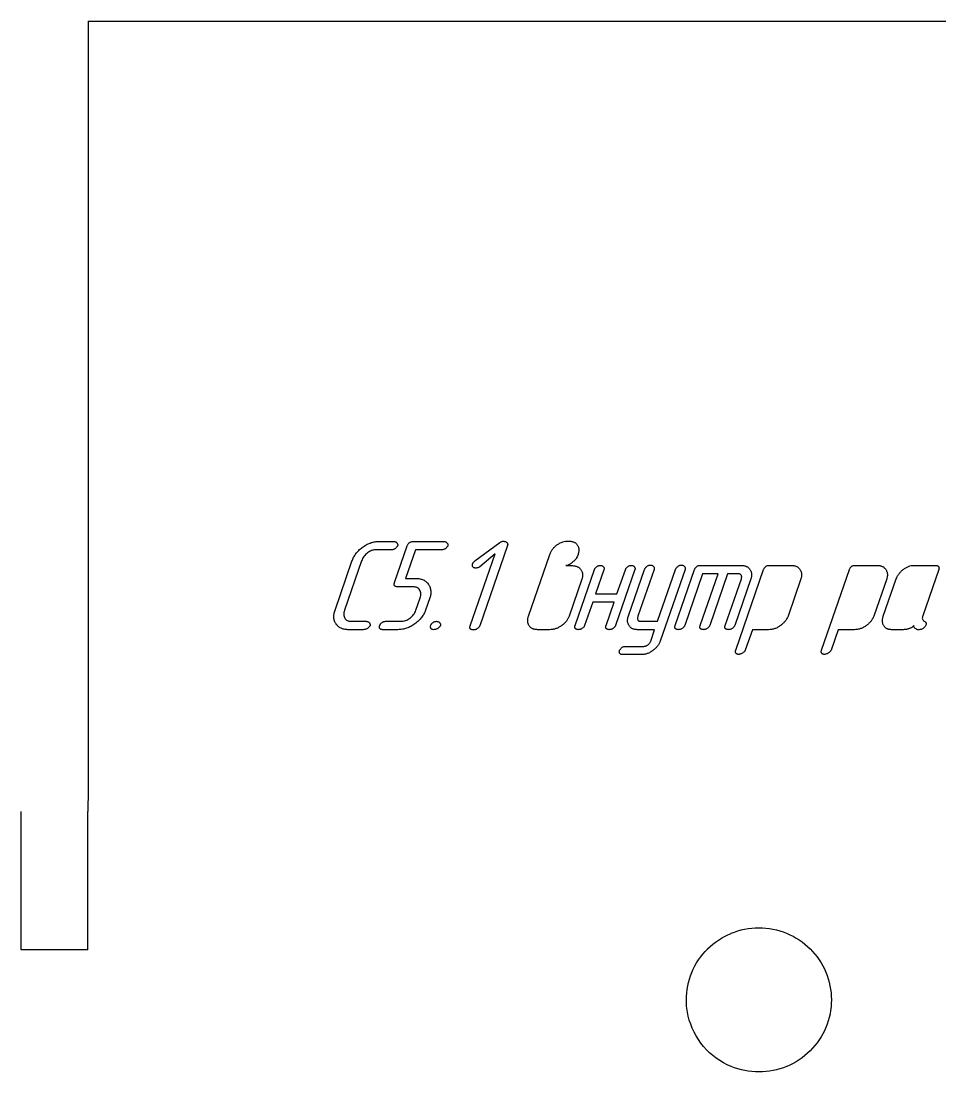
# Model space of a CAD drawing. Header units: millimetres. Extents: x 0 to 1620, y -18 to 157.
# Drawn here: x 1486.34 to 1527.75, y 109.5 to 156.88 of the extents above; entities that cross this region are included whole.
import ezdxf

# ---------------------------------------------------------------- set-up
doc = ezdxf.new("R2010")
doc.units = ezdxf.units.MM

msp = doc.modelspace()

# ---------------------------------------------------------------- linework, layer by layer
at = {"color": 7, "linetype": 'Continuous', "lineweight": 25}
for p, q in [((1489.363, 156.884), (1554.111, 156.884)), ((1489.363, 156.884), (1489.363, 137.642)), ((1502.438, 133.415), (1503.13, 133.415)), ((1503.173, 131.566), (1503.746, 133.224)), ((1504.005, 133.415), (1505.392, 133.415)), ((1506.787, 132.543), (1507.923, 133.374)), ((1508.261, 133.238), (1507.009, 129.622)), ((1503, 133.039), (1502.308, 133.039)), ((1504.112, 133.039), (1503.666, 131.751)), ((1505.261, 133.039), (1504.112, 133.039)), ((1506.579, 129.622), (1507.701, 132.86)), ((1507.701, 132.86), (1507.011, 132.277)), ((1509.208, 130.052), (1510.171, 132.833)), ((1511.4, 132.728), (1511.354, 132.649)), ((1511.439, 132.832), (1511.4, 132.728)), ((1500.487, 130.324), (1501.252, 132.533)), ((1501.683, 132.539), (1500.915, 130.319)), ((1510.975, 132.335), (1510.887, 132.329)), ((1510.887, 132.329), (1511.158, 132.329)), ((1516.95, 132.341), (1518.773, 132.341)), ((1520.063, 132.341), (1521.037, 132.341)), ((1523.928, 132.341), (1524.902, 132.341)), ((1526.582, 132.341), (1527.522, 132.341)), ((1503.666, 131.751), (1504.12, 131.751)), ((1511.309, 129.635), (1512.179, 132.148)), ((1512.607, 132.144), (1512.23, 131.053)), ((1514.005, 132.148), (1513.135, 129.635)), ((1513.196, 131.053), (1513.574, 132.144)), ((1513.71, 130.059), (1514.438, 132.161)), ((1514.868, 132.16), (1514.136, 130.049)), ((1515.023, 129.818), (1515.834, 132.16)), ((1516.264, 132.161), (1515.146, 128.93)), ((1515.819, 129.635), (1516.689, 132.148)), ((1517.056, 131.966), (1516.249, 129.636)), ((1516.947, 129.636), (1517.754, 131.966)), ((1517.754, 131.966), (1517.056, 131.966)), ((1518.183, 131.966), (1517.376, 129.636)), ((1518.074, 129.636), (1518.803, 131.739)), ((1518.649, 131.966), (1518.183, 131.966)), ((1519.229, 131.729), (1518.504, 129.635)), ((1518.548, 128.521), (1519.803, 132.148)), ((1521.485, 131.732), (1520.904, 130.056)), ((1522.413, 128.521), (1523.669, 132.148)), ((1525.35, 131.732), (1524.77, 130.056)), ((1525.199, 130.054), (1525.779, 131.729)), ((1527.696, 132.149), (1526.976, 130.07)), ((1504.001, 131.375), (1503.299, 131.375)), ((1511.614, 131.719), (1511.037, 130.052)), ((1504.136, 130.32), (1504.329, 130.876)), ((1504.758, 130.873), (1504.567, 130.322)), ((1512.23, 131.053), (1513.196, 131.053)), ((1512.1, 130.677), (1511.738, 129.633)), ((1513.066, 130.677), (1512.1, 130.677)), ((1512.704, 129.633), (1513.066, 130.677)), ((1501.754, 129.442), (1501.062, 129.442)), ((1501.192, 129.818), (1501.884, 129.818)), ((1503.325, 129.442), (1502.629, 129.442)), ((1502.76, 129.818), (1503.461, 129.818)), ((1510.159, 129.442), (1509.609, 129.442)), ((1514.893, 129.442), (1514.112, 129.442)), ((1514.234, 129.818), (1515.023, 129.818)), ((1514.714, 128.924), (1514.893, 129.442)), ((1519.296, 129.442), (1518.977, 128.521)), ((1520.029, 129.442), (1519.296, 129.442)), ((1523.162, 129.442), (1522.843, 128.521)), ((1523.895, 129.442), (1523.162, 129.442)), ((1526.096, 129.442), (1525.568, 129.442)), ((1526.808, 129.442), (1526.749, 129.442)), ((1513.569, 128.69), (1514.41, 128.69)), ((1514.273, 128.315), (1513.438, 128.315)), ((1486.338, 115), (1486.337, 121.242)), ((1489.354, 115), (1489.355, 121.242)), ((1489.354, 115), (1486.338, 115))]:
    msp.add_line(p, q, dxfattribs=at)
msp.add_open_spline([(1489.363, 137.642), (1489.362, 137.354), (1489.362, 136.779), (1489.362, 135.916), (1489.361, 135.053), (1489.361, 134.189), (1489.361, 133.326), (1489.36, 132.463), (1489.36, 131.6), (1489.359, 130.737), (1489.359, 129.874), (1489.359, 129.01), (1489.358, 128.147), (1489.358, 127.284), (1489.357, 126.421), (1489.357, 125.558), (1489.357, 124.695), (1489.356, 123.832), (1489.356, 122.968), (1489.355, 122.105), (1489.355, 121.53), (1489.355, 121.242)], degree=3, dxfattribs=at)
for points, knots in [([(1501.252, 132.533), (1501.263, 132.563), (1501.285, 132.621), (1501.326, 132.706), (1501.374, 132.787), (1501.429, 132.866), (1501.491, 132.942), (1501.56, 133.015), (1501.636, 133.085), (1501.717, 133.152), (1501.802, 133.213), (1501.89, 133.267), (1501.979, 133.313), (1502.069, 133.35), (1502.159, 133.38), (1502.251, 133.399), (1502.344, 133.413), (1502.407, 133.414), (1502.438, 133.415)], [0, 0, 0, 0, 0.059908, 0.119351, 0.179643, 0.241194, 0.303295, 0.367363, 0.433337, 0.501131, 0.569097, 0.634538, 0.698289, 0.760288, 0.820619, 0.88043, 0.940455, 1, 1, 1, 1]), ([(1503.311, 133.227), (1503.307, 133.218), (1503.298, 133.198), (1503.277, 133.169), (1503.248, 133.138), (1503.212, 133.106), (1503.169, 133.076), (1503.118, 133.054), (1503.061, 133.042), (1503.021, 133.04), (1503, 133.039)], [0, 0, 0, 0, 0.0771, 0.170934, 0.280558, 0.408828, 0.545574, 0.686232, 0.836017, 1, 1, 1, 1]), ([(1503.13, 133.415), (1503.147, 133.415), (1503.178, 133.413), (1503.222, 133.4), (1503.259, 133.38), (1503.285, 133.35), (1503.304, 133.318), (1503.315, 133.287), (1503.319, 133.256), (1503.313, 133.237), (1503.311, 133.227)], [0, 0, 0, 0, 0.166029, 0.312623, 0.44363, 0.574405, 0.69926, 0.807406, 0.904275, 1, 1, 1, 1]), ([(1503.746, 133.224), (1503.752, 133.239), (1503.763, 133.268), (1503.786, 133.307), (1503.812, 133.341), (1503.844, 133.368), (1503.878, 133.39), (1503.917, 133.405), (1503.96, 133.413), (1503.989, 133.414), (1504.005, 133.415)], [0, 0, 0, 0, 0.138937, 0.270171, 0.390791, 0.50923, 0.623435, 0.743031, 0.866485, 1, 1, 1, 1]), ([(1505.573, 133.227), (1505.569, 133.218), (1505.56, 133.198), (1505.538, 133.169), (1505.509, 133.138), (1505.474, 133.106), (1505.43, 133.076), (1505.379, 133.054), (1505.322, 133.042), (1505.282, 133.04), (1505.261, 133.039)], [0, 0, 0, 0, 0.077114, 0.170965, 0.280608, 0.4089, 0.545671, 0.688353, 0.838165, 1, 1, 1, 1]), ([(1505.392, 133.415), (1505.409, 133.414), (1505.44, 133.413), (1505.484, 133.4), (1505.52, 133.38), (1505.546, 133.35), (1505.565, 133.318), (1505.577, 133.287), (1505.58, 133.256), (1505.575, 133.237), (1505.573, 133.227)], [0, 0, 0, 0, 0.163731, 0.310729, 0.442097, 0.573232, 0.698432, 0.806875, 0.904012, 1, 1, 1, 1]), ([(1507.923, 133.374), (1507.936, 133.382), (1507.96, 133.398), (1507.998, 133.416), (1508.036, 133.427), (1508.062, 133.428), (1508.075, 133.429)], [0, 0, 0, 0, 0.271232, 0.525365, 0.763703, 1, 1, 1, 1]), ([(1508.075, 133.429), (1508.092, 133.428), (1508.125, 133.426), (1508.17, 133.416), (1508.208, 133.396), (1508.236, 133.369), (1508.256, 133.338), (1508.268, 133.305), (1508.271, 133.271), (1508.265, 133.249), (1508.261, 133.238)], [0, 0, 0, 0, 0.162947, 0.308233, 0.438061, 0.562367, 0.679782, 0.786707, 0.890844, 1, 1, 1, 1]), ([(1510.171, 132.833), (1510.189, 132.878), (1510.224, 132.968), (1510.303, 133.09), (1510.4, 133.197), (1510.478, 133.255), (1510.517, 133.284)], [0, 0, 0, 0, 0.252548, 0.499, 0.746253, 1, 1, 1, 1]), ([(1510.517, 133.284), (1510.555, 133.308), (1510.629, 133.354), (1510.748, 133.401), (1510.868, 133.432), (1510.949, 133.435), (1510.99, 133.437)], [0, 0, 0, 0, 0.265806, 0.517692, 0.761005, 1, 1, 1, 1]), ([(1510.99, 133.437), (1511.012, 133.436), (1511.056, 133.435), (1511.119, 133.429), (1511.176, 133.417), (1511.229, 133.402), (1511.277, 133.38), (1511.32, 133.354), (1511.358, 133.324), (1511.379, 133.3), (1511.389, 133.288)], [0, 0, 0, 0, 0.154108, 0.295622, 0.429482, 0.552772, 0.671886, 0.782747, 0.892314, 1, 1, 1, 1]), ([(1511.389, 133.288), (1511.4, 133.272), (1511.423, 133.242), (1511.448, 133.192), (1511.466, 133.138), (1511.476, 133.082), (1511.478, 133.023), (1511.473, 132.962), (1511.46, 132.897), (1511.446, 132.854), (1511.439, 132.832)], [0, 0, 0, 0, 0.119259, 0.234929, 0.350982, 0.468213, 0.590656, 0.71866, 0.854038, 1, 1, 1, 1]), ([(1502.308, 133.039), (1502.278, 133.038), (1502.218, 133.034), (1502.129, 133.007), (1502.038, 132.963), (1501.947, 132.905), (1501.861, 132.832), (1501.787, 132.746), (1501.726, 132.648), (1501.698, 132.575), (1501.683, 132.539)], [0, 0, 0, 0, 0.103394, 0.21146, 0.329655, 0.459218, 0.593283, 0.725202, 0.860311, 1, 1, 1, 1]), ([(1506.821, 132.221), (1506.808, 132.222), (1506.783, 132.223), (1506.749, 132.234), (1506.72, 132.252), (1506.697, 132.277), (1506.682, 132.307), (1506.676, 132.341), (1506.676, 132.378), (1506.684, 132.403), (1506.688, 132.416)], [0, 0, 0, 0, 0.13635, 0.260551, 0.376058, 0.493064, 0.609286, 0.729745, 0.856757, 1, 1, 1, 1]), ([(1506.688, 132.416), (1506.691, 132.423), (1506.699, 132.441), (1506.721, 132.469), (1506.75, 132.504), (1506.774, 132.529), (1506.787, 132.543)], [0, 0, 0, 0, 0.151018, 0.363004, 0.647034, 1, 1, 1, 1]), ([(1507.011, 132.277), (1506.998, 132.268), (1506.972, 132.25), (1506.925, 132.235), (1506.875, 132.223), (1506.839, 132.222), (1506.821, 132.221)], [0, 0, 0, 0, 0.2334926, 0.473249, 0.7288579, 1, 1, 1, 1]), ([(1511.161, 132.452), (1511.159, 132.451), (1511.155, 132.447), (1511.146, 132.441), (1511.13, 132.431), (1511.11, 132.417), (1511.083, 132.402), (1511.052, 132.382), (1511.016, 132.36), (1510.989, 132.343), (1510.975, 132.335)], [0, 0, 0, 0, 0.024468, 0.076441, 0.159106, 0.272525, 0.411461, 0.577935, 0.775199, 1, 1, 1, 1]), ([(1511.158, 132.329), (1511.182, 132.329), (1511.227, 132.328), (1511.292, 132.318), (1511.352, 132.304), (1511.407, 132.284), (1511.457, 132.258), (1511.501, 132.226), (1511.541, 132.188), (1511.574, 132.145), (1511.601, 132.098), (1511.623, 132.049), (1511.637, 131.998), (1511.646, 131.946), (1511.649, 131.891), (1511.643, 131.835), (1511.632, 131.777), (1511.62, 131.739), (1511.614, 131.719)], [0, 0, 0, 0, 0.076848, 0.147962, 0.21471, 0.278059, 0.338994, 0.397878, 0.456076, 0.516057, 0.575485, 0.633597, 0.690613, 0.74803, 0.807521, 0.868112, 0.932307, 1, 1, 1, 1]), ([(1511.354, 132.649), (1511.344, 132.635), (1511.321, 132.603), (1511.278, 132.557), (1511.224, 132.505), (1511.183, 132.471), (1511.161, 132.452)], [0, 0, 0, 0, 0.18856, 0.41817, 0.688292, 1, 1, 1, 1]), ([(1512.179, 132.148), (1512.184, 132.159), (1512.193, 132.182), (1512.216, 132.214), (1512.243, 132.247), (1512.278, 132.278), (1512.316, 132.305), (1512.355, 132.326), (1512.395, 132.339), (1512.421, 132.34), (1512.434, 132.341)], [0, 0, 0, 0, 0.103916, 0.218851, 0.346378, 0.487763, 0.632565, 0.76208, 0.884497, 1, 1, 1, 1]), ([(1512.434, 132.341), (1512.451, 132.341), (1512.481, 132.34), (1512.523, 132.328), (1512.559, 132.31), (1512.587, 132.282), (1512.606, 132.251), (1512.617, 132.217), (1512.617, 132.181), (1512.61, 132.157), (1512.607, 132.144)], [0, 0, 0, 0, 0.155422, 0.291658, 0.416047, 0.538934, 0.655401, 0.764485, 0.876765, 1, 1, 1, 1]), ([(1513.574, 132.144), (1513.578, 132.155), (1513.588, 132.178), (1513.61, 132.212), (1513.639, 132.244), (1513.673, 132.276), (1513.71, 132.305), (1513.75, 132.325), (1513.79, 132.339), (1513.817, 132.341), (1513.83, 132.341)], [0, 0, 0, 0, 0.105948, 0.220213, 0.347833, 0.489206, 0.633748, 0.761726, 0.883416, 1, 1, 1, 1]), ([(1513.83, 132.341), (1513.846, 132.341), (1513.876, 132.34), (1513.918, 132.328), (1513.953, 132.31), (1513.981, 132.283), (1514.001, 132.252), (1514.013, 132.219), (1514.014, 132.183), (1514.008, 132.16), (1514.005, 132.148)], [0, 0, 0, 0, 0.155207, 0.291019, 0.417405, 0.540388, 0.660181, 0.769271, 0.88067, 1, 1, 1, 1]), ([(1514.438, 132.161), (1514.443, 132.172), (1514.453, 132.194), (1514.475, 132.227), (1514.503, 132.259), (1514.537, 132.29), (1514.574, 132.318), (1514.614, 132.34), (1514.654, 132.352), (1514.68, 132.354), (1514.693, 132.355)], [0, 0, 0, 0, 0.1048672, 0.2183104, 0.3473499, 0.4867694, 0.6294303, 0.7621998, 0.88212, 1, 1, 1, 1]), ([(1514.693, 132.355), (1514.71, 132.354), (1514.74, 132.354), (1514.782, 132.341), (1514.818, 132.323), (1514.845, 132.296), (1514.866, 132.266), (1514.877, 132.232), (1514.878, 132.196), (1514.871, 132.172), (1514.868, 132.16)], [0, 0, 0, 0, 0.153912, 0.291178, 0.416509, 0.538466, 0.657259, 0.767991, 0.87846, 1, 1, 1, 1]), ([(1515.834, 132.16), (1515.845, 132.182), (1515.87, 132.232), (1515.922, 132.281), (1515.97, 132.318), (1516.01, 132.34), (1516.05, 132.352), (1516.076, 132.354), (1516.089, 132.355)], [0, 0, 0, 0, 0.219676, 0.487418, 0.629899, 0.7625, 0.882269, 1, 1, 1, 1]), ([(1516.089, 132.355), (1516.106, 132.354), (1516.136, 132.354), (1516.178, 132.341), (1516.214, 132.323), (1516.241, 132.296), (1516.261, 132.266), (1516.273, 132.232), (1516.274, 132.196), (1516.267, 132.173), (1516.264, 132.161)], [0, 0, 0, 0, 0.154295, 0.291903, 0.417547, 0.539807, 0.658896, 0.767345, 0.880789, 1, 1, 1, 1]), ([(1516.689, 132.148), (1516.695, 132.164), (1516.706, 132.193), (1516.729, 132.233), (1516.756, 132.266), (1516.787, 132.294), (1516.823, 132.316), (1516.862, 132.331), (1516.905, 132.339), (1516.935, 132.341), (1516.95, 132.341)], [0, 0, 0, 0, 0.1398066, 0.269768, 0.3907253, 0.5095972, 0.624735, 0.7431709, 0.8677802, 1, 1, 1, 1]), ([(1518.773, 132.341), (1518.796, 132.341), (1518.842, 132.34), (1518.907, 132.331), (1518.967, 132.317), (1519.022, 132.297), (1519.071, 132.27), (1519.116, 132.239), (1519.155, 132.2), (1519.188, 132.157), (1519.216, 132.11), (1519.238, 132.061), (1519.253, 132.01), (1519.262, 131.957), (1519.263, 131.902), (1519.258, 131.845), (1519.247, 131.787), (1519.235, 131.749), (1519.229, 131.729)], [0, 0, 0, 0, 0.07574, 0.147574, 0.214152, 0.277339, 0.337312, 0.396783, 0.455467, 0.515294, 0.574569, 0.632533, 0.690532, 0.747802, 0.807106, 0.86845, 0.93248, 1, 1, 1, 1]), ([(1519.803, 132.148), (1519.809, 132.164), (1519.82, 132.193), (1519.843, 132.233), (1519.87, 132.266), (1519.9, 132.295), (1519.936, 132.316), (1519.975, 132.331), (1520.018, 132.339), (1520.047, 132.341), (1520.063, 132.341)], [0, 0, 0, 0, 0.140386, 0.270887, 0.392346, 0.509925, 0.62554, 0.744467, 0.867232, 1, 1, 1, 1]), ([(1521.037, 132.341), (1521.059, 132.341), (1521.103, 132.34), (1521.167, 132.331), (1521.226, 132.317), (1521.28, 132.297), (1521.328, 132.27), (1521.372, 132.238), (1521.411, 132.201), (1521.444, 132.158), (1521.472, 132.111), (1521.494, 132.062), (1521.508, 132.011), (1521.517, 131.958), (1521.52, 131.904), (1521.514, 131.848), (1521.503, 131.79), (1521.491, 131.752), (1521.485, 131.732)], [0, 0, 0, 0, 0.074762, 0.145592, 0.211138, 0.274184, 0.334031, 0.393435, 0.452148, 0.51266, 0.572613, 0.631239, 0.68876, 0.746685, 0.806702, 0.867829, 0.932592, 1, 1, 1, 1]), ([(1523.669, 132.148), (1523.675, 132.164), (1523.686, 132.193), (1523.709, 132.233), (1523.736, 132.266), (1523.766, 132.295), (1523.802, 132.316), (1523.84, 132.331), (1523.883, 132.339), (1523.913, 132.341), (1523.928, 132.341)], [0, 0, 0, 0, 0.140386, 0.270887, 0.392346, 0.509925, 0.62554, 0.744467, 0.867232, 1, 1, 1, 1]), ([(1524.902, 132.341), (1524.925, 132.341), (1524.969, 132.34), (1525.033, 132.331), (1525.092, 132.317), (1525.145, 132.297), (1525.194, 132.27), (1525.238, 132.238), (1525.277, 132.201), (1525.31, 132.158), (1525.338, 132.111), (1525.36, 132.062), (1525.374, 132.011), (1525.382, 131.958), (1525.385, 131.904), (1525.379, 131.848), (1525.369, 131.79), (1525.357, 131.752), (1525.35, 131.732)], [0, 0, 0, 0, 0.074762, 0.145592, 0.211138, 0.274184, 0.334031, 0.393435, 0.452148, 0.51266, 0.572613, 0.631239, 0.68876, 0.746685, 0.806702, 0.867829, 0.932592, 1, 1, 1, 1]), ([(1525.779, 131.729), (1525.794, 131.767), (1525.825, 131.845), (1525.897, 131.953), (1525.984, 132.057), (1526.091, 132.152), (1526.205, 132.236), (1526.328, 132.296), (1526.454, 132.335), (1526.539, 132.339), (1526.582, 132.341)], [0, 0, 0, 0, 0.1158, 0.235281, 0.361884, 0.497658, 0.633526, 0.760424, 0.880806, 1, 1, 1, 1]), ([(1527.522, 132.341), (1527.54, 132.341), (1527.574, 132.339), (1527.621, 132.332), (1527.658, 132.317), (1527.687, 132.296), (1527.705, 132.267), (1527.712, 132.232), (1527.709, 132.192), (1527.7, 132.164), (1527.696, 132.149)], [0, 0, 0, 0, 0.1696, 0.312987, 0.432555, 0.536714, 0.633506, 0.738671, 0.856911, 1, 1, 1, 1]), ([(1504.12, 131.751), (1504.152, 131.75), (1504.214, 131.749), (1504.305, 131.736), (1504.388, 131.715), (1504.465, 131.687), (1504.535, 131.649), (1504.596, 131.602), (1504.653, 131.548), (1504.7, 131.485), (1504.74, 131.418), (1504.77, 131.346), (1504.793, 131.274), (1504.804, 131.198), (1504.808, 131.12), (1504.8, 131.039), (1504.785, 130.956), (1504.767, 130.901), (1504.758, 130.873)], [0, 0, 0, 0, 0.074094, 0.143641, 0.209367, 0.271897, 0.332105, 0.390938, 0.450115, 0.510751, 0.571356, 0.630182, 0.688014, 0.746642, 0.805917, 0.867925, 0.932181, 1, 1, 1, 1]), ([(1518.803, 131.739), (1518.807, 131.754), (1518.816, 131.782), (1518.817, 131.825), (1518.81, 131.865), (1518.792, 131.9), (1518.767, 131.93), (1518.733, 131.95), (1518.693, 131.964), (1518.664, 131.965), (1518.649, 131.966)], [0, 0, 0, 0, 0.141851, 0.269092, 0.388278, 0.505412, 0.622629, 0.739072, 0.862102, 1, 1, 1, 1]), ([(1503.299, 131.375), (1503.284, 131.376), (1503.257, 131.377), (1503.22, 131.384), (1503.191, 131.4), (1503.169, 131.422), (1503.157, 131.45), (1503.155, 131.485), (1503.159, 131.524), (1503.168, 131.552), (1503.173, 131.566)], [0, 0, 0, 0, 0.153604, 0.28119, 0.389823, 0.489977, 0.590919, 0.70422, 0.840815, 1, 1, 1, 1]), ([(1504.329, 130.876), (1504.339, 130.909), (1504.358, 130.971), (1504.363, 131.066), (1504.346, 131.153), (1504.307, 131.23), (1504.253, 131.295), (1504.181, 131.343), (1504.095, 131.37), (1504.033, 131.373), (1504.001, 131.375)], [0, 0, 0, 0, 0.143278, 0.271835, 0.390896, 0.510465, 0.62722, 0.742494, 0.863964, 1, 1, 1, 1]), ([(1501.062, 129.442), (1501.034, 129.443), (1500.979, 129.445), (1500.9, 129.456), (1500.826, 129.476), (1500.757, 129.504), (1500.693, 129.54), (1500.635, 129.586), (1500.582, 129.638), (1500.535, 129.697), (1500.496, 129.763), (1500.465, 129.832), (1500.445, 129.906), (1500.434, 129.984), (1500.433, 130.064), (1500.442, 130.148), (1500.459, 130.235), (1500.478, 130.294), (1500.487, 130.324)], [0, 0, 0, 0, 0.066568, 0.129753, 0.190397, 0.248547, 0.306603, 0.363923, 0.422689, 0.482809, 0.543925, 0.603465, 0.663468, 0.725241, 0.788416, 0.854571, 0.925111, 1, 1, 1, 1]), ([(1500.915, 130.319), (1500.904, 130.284), (1500.885, 130.218), (1500.876, 130.121), (1500.89, 130.032), (1500.926, 129.957), (1500.976, 129.894), (1501.04, 129.851), (1501.112, 129.822), (1501.165, 129.819), (1501.192, 129.818)], [0, 0, 0, 0, 0.159562, 0.299652, 0.425122, 0.546791, 0.66255, 0.771641, 0.881759, 1, 1, 1, 1]), ([(1504.567, 130.322), (1504.556, 130.293), (1504.535, 130.236), (1504.493, 130.153), (1504.444, 130.072), (1504.388, 129.994), (1504.324, 129.919), (1504.252, 129.846), (1504.173, 129.775), (1504.087, 129.708), (1503.998, 129.645), (1503.905, 129.592), (1503.813, 129.545), (1503.717, 129.508), (1503.621, 129.478), (1503.524, 129.458), (1503.425, 129.444), (1503.359, 129.443), (1503.325, 129.442)], [0, 0, 0, 0, 0.0570243, 0.114051, 0.1724275, 0.2320845, 0.2933942, 0.3566995, 0.422312, 0.4905117, 0.5589473, 0.6251843, 0.6896598, 0.7522897, 0.8148547, 0.8766156, 0.9380092, 1, 1, 1, 1]), ([(1503.461, 129.818), (1503.496, 129.82), (1503.566, 129.823), (1503.669, 129.852), (1503.771, 129.898), (1503.868, 129.961), (1503.957, 130.037), (1504.034, 130.122), (1504.095, 130.217), (1504.123, 130.285), (1504.136, 130.32)], [0, 0, 0, 0, 0.1171519, 0.2349371, 0.3587737, 0.4908603, 0.624374, 0.7516841, 0.8756851, 1, 1, 1, 1]), ([(1509.609, 129.442), (1509.588, 129.442), (1509.549, 129.443), (1509.491, 129.452), (1509.438, 129.466), (1509.389, 129.485), (1509.344, 129.511), (1509.303, 129.542), (1509.268, 129.579), (1509.236, 129.62), (1509.21, 129.666), (1509.191, 129.715), (1509.177, 129.766), (1509.171, 129.819), (1509.17, 129.874), (1509.176, 129.932), (1509.189, 129.991), (1509.201, 130.031), (1509.208, 130.052)], [0, 0, 0, 0, 0.069705, 0.135278, 0.197533, 0.25706, 0.315163, 0.372984, 0.43033, 0.490246, 0.550479, 0.609121, 0.669286, 0.729874, 0.791895, 0.857113, 0.926346, 1, 1, 1, 1]), ([(1511.037, 130.052), (1511.021, 130.013), (1510.989, 129.934), (1510.914, 129.825), (1510.819, 129.722), (1510.708, 129.627), (1510.582, 129.545), (1510.447, 129.485), (1510.305, 129.449), (1510.208, 129.444), (1510.159, 129.442)], [0, 0, 0, 0, 0.110482, 0.2254, 0.347656, 0.48015, 0.614202, 0.742972, 0.870611, 1, 1, 1, 1]), ([(1514.112, 129.442), (1514.092, 129.442), (1514.052, 129.443), (1513.994, 129.452), (1513.94, 129.466), (1513.892, 129.486), (1513.846, 129.511), (1513.806, 129.543), (1513.771, 129.58), (1513.738, 129.622), (1513.713, 129.668), (1513.692, 129.717), (1513.679, 129.769), (1513.672, 129.822), (1513.673, 129.878), (1513.678, 129.937), (1513.691, 129.997), (1513.704, 130.038), (1513.71, 130.059)], [0, 0, 0, 0, 0.069157, 0.135151, 0.196917, 0.256331, 0.313977, 0.371343, 0.42892, 0.488365, 0.548125, 0.607539, 0.667232, 0.728283, 0.790755, 0.856403, 0.926017, 1, 1, 1, 1]), ([(1514.136, 130.049), (1514.131, 130.031), (1514.121, 129.999), (1514.117, 129.952), (1514.12, 129.91), (1514.138, 129.877), (1514.158, 129.85), (1514.182, 129.833), (1514.207, 129.819), (1514.225, 129.818), (1514.234, 129.818)], [0, 0, 0, 0, 0.186162, 0.343719, 0.481724, 0.605489, 0.719104, 0.818956, 0.910827, 1, 1, 1, 1]), ([(1520.904, 130.056), (1520.888, 130.017), (1520.856, 129.938), (1520.782, 129.827), (1520.686, 129.724), (1520.574, 129.628), (1520.449, 129.546), (1520.314, 129.486), (1520.173, 129.449), (1520.077, 129.444), (1520.029, 129.442)], [0, 0, 0, 0, 0.11112, 0.227234, 0.350495, 0.482943, 0.616949, 0.745975, 0.872133, 1, 1, 1, 1]), ([(1524.77, 130.056), (1524.754, 130.017), (1524.722, 129.938), (1524.648, 129.827), (1524.552, 129.724), (1524.44, 129.628), (1524.314, 129.546), (1524.18, 129.486), (1524.039, 129.449), (1523.943, 129.444), (1523.895, 129.442)], [0, 0, 0, 0, 0.11112, 0.227234, 0.350495, 0.482943, 0.616949, 0.745975, 0.872133, 1, 1, 1, 1]), ([(1525.568, 129.442), (1525.549, 129.442), (1525.511, 129.443), (1525.455, 129.452), (1525.404, 129.466), (1525.358, 129.485), (1525.316, 129.51), (1525.278, 129.541), (1525.244, 129.577), (1525.216, 129.62), (1525.192, 129.665), (1525.175, 129.713), (1525.164, 129.765), (1525.158, 129.818), (1525.159, 129.874), (1525.167, 129.932), (1525.179, 129.993), (1525.192, 130.034), (1525.199, 130.054)], [0, 0, 0, 0, 0.0680884, 0.1329591, 0.1935623, 0.2514965, 0.3081616, 0.363409, 0.420481, 0.4792407, 0.5383529, 0.598298, 0.6579588, 0.7205249, 0.7846709, 0.8522931, 0.9237649, 1, 1, 1, 1]), ([(1526.976, 130.07), (1526.968, 130.045), (1526.953, 129.996), (1526.957, 129.946), (1526.959, 129.923)], [0, 0, 0, 0, 0.535116, 1, 1, 1, 1]), ([(1526.959, 129.923), (1526.968, 129.903), (1526.984, 129.862), (1527.019, 129.837), (1527.036, 129.824)], [0, 0, 0, 0, 0.504637, 1, 1, 1, 1]), ([(1502.066, 129.63), (1502.062, 129.621), (1502.053, 129.601), (1502.031, 129.572), (1502.002, 129.541), (1501.966, 129.508), (1501.923, 129.479), (1501.873, 129.457), (1501.815, 129.444), (1501.775, 129.443), (1501.754, 129.442)], [0, 0, 0, 0, 0.077977, 0.171722, 0.281242, 0.409389, 0.546006, 0.68653, 0.836173, 1, 1, 1, 1]), ([(1501.884, 129.818), (1501.901, 129.817), (1501.933, 129.816), (1501.976, 129.803), (1502.013, 129.783), (1502.039, 129.753), (1502.058, 129.721), (1502.07, 129.689), (1502.073, 129.658), (1502.068, 129.639), (1502.066, 129.63)], [0, 0, 0, 0, 0.166115, 0.3127848, 0.4438601, 0.5747028, 0.6996227, 0.8078241, 0.9047439, 1, 1, 1, 1]), ([(1502.506, 129.497), (1502.502, 129.507), (1502.493, 129.527), (1502.489, 129.56), (1502.492, 129.595), (1502.499, 129.618), (1502.502, 129.63)], [0, 0, 0, 0, 0.242133, 0.476721, 0.728338, 1, 1, 1, 1]), ([(1502.502, 129.63), (1502.506, 129.638), (1502.514, 129.657), (1502.533, 129.684), (1502.559, 129.715), (1502.589, 129.748), (1502.626, 129.778), (1502.667, 129.802), (1502.712, 129.816), (1502.744, 129.817), (1502.76, 129.818)], [0, 0, 0, 0, 0.080389, 0.179398, 0.29831, 0.436041, 0.581474, 0.718956, 0.857161, 1, 1, 1, 1]), ([(1502.629, 129.442), (1502.615, 129.443), (1502.59, 129.444), (1502.555, 129.454), (1502.526, 129.471), (1502.513, 129.488), (1502.506, 129.497)], [0, 0, 0, 0, 0.28915, 0.539848, 0.774662, 1, 1, 1, 1]), ([(1504.805, 129.515), (1504.801, 129.524), (1504.793, 129.543), (1504.788, 129.573), (1504.791, 129.606), (1504.797, 129.628), (1504.8, 129.639)], [0, 0, 0, 0, 0.232907, 0.472567, 0.722876, 1, 1, 1, 1]), ([(1504.8, 129.639), (1504.804, 129.647), (1504.812, 129.665), (1504.83, 129.693), (1504.856, 129.722), (1504.886, 129.753), (1504.922, 129.782), (1504.963, 129.802), (1505.008, 129.816), (1505.038, 129.817), (1505.054, 129.818)], [0, 0, 0, 0, 0.082455, 0.180459, 0.298493, 0.436095, 0.580054, 0.717466, 0.856041, 1, 1, 1, 1]), ([(1504.924, 129.442), (1504.91, 129.442), (1504.884, 129.443), (1504.848, 129.459), (1504.82, 129.482), (1504.81, 129.504), (1504.805, 129.515)], [0, 0, 0, 0, 0.2819226, 0.5257684, 0.7564126, 1, 1, 1, 1]), ([(1505.236, 129.63), (1505.232, 129.621), (1505.223, 129.601), (1505.201, 129.572), (1505.172, 129.541), (1505.136, 129.508), (1505.093, 129.479), (1505.043, 129.457), (1504.985, 129.444), (1504.945, 129.443), (1504.924, 129.442)], [0, 0, 0, 0, 0.077977, 0.1717218, 0.2812415, 0.4093893, 0.5460056, 0.6865299, 0.8361729, 1, 1, 1, 1]), ([(1505.054, 129.818), (1505.071, 129.817), (1505.103, 129.816), (1505.146, 129.803), (1505.183, 129.783), (1505.209, 129.753), (1505.228, 129.721), (1505.24, 129.689), (1505.243, 129.658), (1505.238, 129.639), (1505.236, 129.63)], [0, 0, 0, 0, 0.166115, 0.312785, 0.44386, 0.574703, 0.699623, 0.807824, 0.904744, 1, 1, 1, 1]), ([(1506.591, 129.47), (1506.585, 129.479), (1506.571, 129.499), (1506.564, 129.536), (1506.566, 129.578), (1506.575, 129.606), (1506.579, 129.622)], [0, 0, 0, 0, 0.215318, 0.441908, 0.70061, 1, 1, 1, 1]), ([(1506.7, 129.429), (1506.693, 129.429), (1506.677, 129.431), (1506.652, 129.439), (1506.623, 129.453), (1506.602, 129.464), (1506.591, 129.47)], [0, 0, 0, 0, 0.179645, 0.403108, 0.677676, 1, 1, 1, 1]), ([(1506.886, 129.476), (1506.874, 129.469), (1506.848, 129.454), (1506.803, 129.439), (1506.753, 129.431), (1506.718, 129.429), (1506.7, 129.429)], [0, 0, 0, 0, 0.22533, 0.462163, 0.719716, 1, 1, 1, 1]), ([(1507.009, 129.622), (1507.004, 129.609), (1506.993, 129.583), (1506.965, 129.547), (1506.93, 129.51), (1506.902, 129.488), (1506.886, 129.476)], [0, 0, 0, 0, 0.20663, 0.437597, 0.70263, 1, 1, 1, 1]), ([(1511.321, 129.483), (1511.314, 129.493), (1511.301, 129.512), (1511.293, 129.549), (1511.296, 129.591), (1511.305, 129.62), (1511.309, 129.635)], [0, 0, 0, 0, 0.21501, 0.442438, 0.701038, 1, 1, 1, 1]), ([(1511.43, 129.442), (1511.423, 129.443), (1511.407, 129.444), (1511.382, 129.452), (1511.353, 129.466), (1511.332, 129.477), (1511.321, 129.483)], [0, 0, 0, 0, 0.179645, 0.403108, 0.677676, 1, 1, 1, 1]), ([(1511.615, 129.489), (1511.602, 129.482), (1511.576, 129.467), (1511.532, 129.452), (1511.482, 129.444), (1511.448, 129.443), (1511.43, 129.442)], [0, 0, 0, 0, 0.22569, 0.465051, 0.721066, 1, 1, 1, 1]), ([(1511.738, 129.633), (1511.733, 129.621), (1511.722, 129.595), (1511.694, 129.559), (1511.659, 129.523), (1511.63, 129.501), (1511.615, 129.489)], [0, 0, 0, 0, 0.2067316, 0.4342914, 0.7024829, 1, 1, 1, 1]), ([(1512.717, 129.482), (1512.71, 129.492), (1512.696, 129.511), (1512.69, 129.548), (1512.691, 129.59), (1512.7, 129.618), (1512.704, 129.633)], [0, 0, 0, 0, 0.218627, 0.445787, 0.699856, 1, 1, 1, 1]), ([(1512.826, 129.442), (1512.819, 129.443), (1512.803, 129.444), (1512.778, 129.453), (1512.749, 129.465), (1512.728, 129.476), (1512.717, 129.482)], [0, 0, 0, 0, 0.180211, 0.397533, 0.67666, 1, 1, 1, 1]), ([(1513.013, 129.49), (1513, 129.482), (1512.974, 129.467), (1512.929, 129.452), (1512.879, 129.444), (1512.844, 129.443), (1512.826, 129.442)], [0, 0, 0, 0, 0.224416, 0.464344, 0.720852, 1, 1, 1, 1]), ([(1513.135, 129.635), (1513.13, 129.623), (1513.119, 129.597), (1513.091, 129.561), (1513.056, 129.524), (1513.028, 129.502), (1513.013, 129.49)], [0, 0, 0, 0, 0.207329, 0.439077, 0.705006, 1, 1, 1, 1]), ([(1515.831, 129.483), (1515.825, 129.493), (1515.811, 129.512), (1515.803, 129.549), (1515.807, 129.591), (1515.815, 129.62), (1515.819, 129.635)], [0, 0, 0, 0, 0.21501, 0.442438, 0.701038, 1, 1, 1, 1]), ([(1515.94, 129.442), (1515.933, 129.443), (1515.917, 129.444), (1515.892, 129.452), (1515.863, 129.466), (1515.842, 129.477), (1515.831, 129.483)], [0, 0, 0, 0, 0.179645, 0.403108, 0.677676, 1, 1, 1, 1]), ([(1516.127, 129.49), (1516.115, 129.482), (1516.088, 129.467), (1516.043, 129.452), (1515.993, 129.444), (1515.958, 129.443), (1515.94, 129.442)], [0, 0, 0, 0, 0.224416, 0.464344, 0.720852, 1, 1, 1, 1]), ([(1516.249, 129.636), (1516.244, 129.624), (1516.233, 129.597), (1516.206, 129.561), (1516.17, 129.525), (1516.142, 129.502), (1516.127, 129.49)], [0, 0, 0, 0, 0.206663, 0.441217, 0.703157, 1, 1, 1, 1]), ([(1516.959, 129.483), (1516.952, 129.493), (1516.938, 129.512), (1516.931, 129.55), (1516.934, 129.592), (1516.942, 129.62), (1516.947, 129.636)], [0, 0, 0, 0, 0.213945, 0.445348, 0.697436, 1, 1, 1, 1]), ([(1517.068, 129.442), (1517.061, 129.443), (1517.045, 129.444), (1517.019, 129.452), (1516.99, 129.466), (1516.97, 129.477), (1516.959, 129.483)], [0, 0, 0, 0, 0.179645, 0.403108, 0.677676, 1, 1, 1, 1]), ([(1517.255, 129.49), (1517.242, 129.482), (1517.216, 129.467), (1517.171, 129.452), (1517.121, 129.444), (1517.086, 129.443), (1517.068, 129.442)], [0, 0, 0, 0, 0.224416, 0.464344, 0.720852, 1, 1, 1, 1]), ([(1517.376, 129.636), (1517.371, 129.624), (1517.36, 129.597), (1517.333, 129.561), (1517.297, 129.525), (1517.269, 129.502), (1517.255, 129.49)], [0, 0, 0, 0, 0.206663, 0.441217, 0.703157, 1, 1, 1, 1]), ([(1518.086, 129.483), (1518.08, 129.493), (1518.066, 129.512), (1518.058, 129.55), (1518.062, 129.592), (1518.07, 129.62), (1518.074, 129.636)], [0, 0, 0, 0, 0.213945, 0.445348, 0.697436, 1, 1, 1, 1]), ([(1518.195, 129.442), (1518.188, 129.443), (1518.172, 129.444), (1518.147, 129.452), (1518.118, 129.466), (1518.097, 129.477), (1518.086, 129.483)], [0, 0, 0, 0, 0.1796454, 0.4031085, 0.6776758, 1, 1, 1, 1]), ([(1518.382, 129.49), (1518.37, 129.482), (1518.343, 129.467), (1518.298, 129.452), (1518.248, 129.444), (1518.213, 129.443), (1518.195, 129.442)], [0, 0, 0, 0, 0.224416, 0.464344, 0.720852, 1, 1, 1, 1]), ([(1518.504, 129.635), (1518.499, 129.623), (1518.488, 129.597), (1518.46, 129.561), (1518.425, 129.524), (1518.397, 129.502), (1518.382, 129.49)], [0, 0, 0, 0, 0.207329, 0.439077, 0.705006, 1, 1, 1, 1]), ([(1526.579, 129.628), (1526.563, 129.613), (1526.534, 129.584), (1526.483, 129.546), (1526.429, 129.514), (1526.37, 129.488), (1526.307, 129.467), (1526.24, 129.453), (1526.17, 129.443), (1526.121, 129.442), (1526.096, 129.442)], [0, 0, 0, 0, 0.119298, 0.236251, 0.354923, 0.474148, 0.598753, 0.726118, 0.859644, 1, 1, 1, 1]), ([(1526.6, 129.527), (1526.596, 129.531), (1526.587, 129.541), (1526.58, 129.563), (1526.578, 129.593), (1526.578, 129.616), (1526.579, 129.628)], [0, 0, 0, 0, 0.157731, 0.367281, 0.645106, 1, 1, 1, 1]), ([(1526.749, 129.442), (1526.725, 129.452), (1526.671, 129.473), (1526.625, 129.508), (1526.6, 129.527)], [0, 0, 0, 0, 0.453216, 1, 1, 1, 1]), ([(1527.037, 129.539), (1527.021, 129.524), (1526.99, 129.495), (1526.934, 129.464), (1526.873, 129.445), (1526.83, 129.443), (1526.808, 129.442)], [0, 0, 0, 0, 0.2515, 0.495534, 0.742796, 1, 1, 1, 1]), ([(1527.036, 129.824), (1527.054, 129.815), (1527.088, 129.8), (1527.125, 129.759), (1527.135, 129.705), (1527.126, 129.671), (1527.121, 129.652)], [0, 0, 0, 0, 0.2785841, 0.5117027, 0.7330847, 1, 1, 1, 1]), ([(1527.121, 129.652), (1527.112, 129.63), (1527.092, 129.586), (1527.055, 129.555), (1527.037, 129.539)], [0, 0, 0, 0, 0.485577, 1, 1, 1, 1]), ([(1515.146, 128.93), (1515.13, 128.891), (1515.098, 128.811), (1515.023, 128.7), (1514.929, 128.597), (1514.818, 128.5), (1514.693, 128.419), (1514.559, 128.358), (1514.418, 128.321), (1514.321, 128.317), (1514.273, 128.315)], [0, 0, 0, 0, 0.111851, 0.228021, 0.350843, 0.483276, 0.616724, 0.745135, 0.872071, 1, 1, 1, 1]), ([(1514.41, 128.69), (1514.425, 128.691), (1514.457, 128.693), (1514.503, 128.706), (1514.548, 128.727), (1514.592, 128.757), (1514.632, 128.792), (1514.668, 128.832), (1514.695, 128.876), (1514.707, 128.908), (1514.714, 128.924)], [0, 0, 0, 0, 0.114143, 0.229977, 0.352965, 0.484237, 0.618976, 0.747883, 0.874077, 1, 1, 1, 1]), ([(1513.318, 128.367), (1513.314, 128.377), (1513.304, 128.398), (1513.3, 128.433), (1513.301, 128.468), (1513.308, 128.491), (1513.311, 128.502)], [0, 0, 0, 0, 0.251029, 0.494022, 0.740627, 1, 1, 1, 1]), ([(1513.311, 128.502), (1513.314, 128.51), (1513.322, 128.527), (1513.34, 128.554), (1513.364, 128.588), (1513.384, 128.612), (1513.395, 128.625)], [0, 0, 0, 0, 0.161239, 0.381486, 0.659679, 1, 1, 1, 1]), ([(1513.395, 128.625), (1513.408, 128.635), (1513.434, 128.654), (1513.476, 128.676), (1513.522, 128.688), (1513.554, 128.689), (1513.569, 128.69)], [0, 0, 0, 0, 0.259434, 0.505988, 0.752029, 1, 1, 1, 1]), ([(1518.668, 128.328), (1518.657, 128.329), (1518.636, 128.33), (1518.606, 128.339), (1518.579, 128.356), (1518.556, 128.377), (1518.54, 128.406), (1518.532, 128.441), (1518.536, 128.48), (1518.543, 128.506), (1518.548, 128.521)], [0, 0, 0, 0, 0.119703, 0.231723, 0.342739, 0.457187, 0.573453, 0.698638, 0.836342, 1, 1, 1, 1]), ([(1518.977, 128.521), (1518.973, 128.511), (1518.963, 128.49), (1518.939, 128.46), (1518.907, 128.428), (1518.868, 128.395), (1518.824, 128.366), (1518.774, 128.344), (1518.722, 128.33), (1518.686, 128.329), (1518.668, 128.328)], [0, 0, 0, 0, 0.083465, 0.182271, 0.300268, 0.437459, 0.581792, 0.718455, 0.859048, 1, 1, 1, 1]), ([(1522.534, 128.328), (1522.523, 128.329), (1522.502, 128.33), (1522.471, 128.339), (1522.445, 128.356), (1522.422, 128.377), (1522.406, 128.406), (1522.398, 128.441), (1522.402, 128.48), (1522.409, 128.506), (1522.413, 128.521)], [0, 0, 0, 0, 0.119703, 0.231723, 0.342739, 0.457187, 0.573453, 0.698638, 0.836342, 1, 1, 1, 1]), ([(1522.843, 128.521), (1522.838, 128.511), (1522.829, 128.49), (1522.805, 128.46), (1522.773, 128.428), (1522.734, 128.395), (1522.689, 128.366), (1522.64, 128.344), (1522.588, 128.33), (1522.552, 128.329), (1522.534, 128.328)], [0, 0, 0, 0, 0.083465, 0.182271, 0.300268, 0.437459, 0.581792, 0.718455, 0.859048, 1, 1, 1, 1]), ([(1513.438, 128.315), (1513.429, 128.315), (1513.41, 128.317), (1513.381, 128.328), (1513.349, 128.344), (1513.329, 128.359), (1513.318, 128.367)], [0, 0, 0, 0, 0.203751, 0.437519, 0.700308, 1, 1, 1, 1]), ([(1516.406, 112.017), (1516.523, 111.518), (1516.763, 111.042), (1517.433, 110.255), (1517.866, 109.942), (1518.739, 109.583), (1519.167, 109.5), (1520.021, 109.5), (1520.449, 109.585), (1521.238, 109.911), (1521.601, 110.152), (1522.204, 110.753), (1522.447, 111.114), (1522.774, 111.899), (1522.859, 112.326), (1522.859, 113.178), (1522.773, 113.605), (1522.445, 114.391), (1522.201, 114.751), (1521.597, 115.351), (1521.233, 115.592), (1520.443, 115.916), (1520.014, 116.001), (1519.159, 115.999), (1518.731, 115.914), (1517.942, 115.588), (1517.579, 115.346), (1516.976, 114.745), (1516.733, 114.384), (1516.408, 113.598), (1516.323, 113.171), (1516.323, 112.502), (1516.351, 112.256), (1516.406, 112.017)], [0, 0, 0, 0, 0.075328, 0.075382, 0.150964, 0.151084, 0.213616, 0.213745, 0.276243, 0.276381, 0.338779, 0.338921, 0.40121, 0.401349, 0.463603, 0.463732, 0.526131, 0.526251, 0.588538, 0.588656, 0.651111, 0.651232, 0.713834, 0.713964, 0.776531, 0.776671, 0.839086, 0.839229, 0.901487, 0.901627, 0.963799, 0.96393, 1, 1, 1, 1])]:
    msp.add_open_spline(points, degree=3, knots=knots, dxfattribs=at)

doc.saveas('drawing.dxf')
